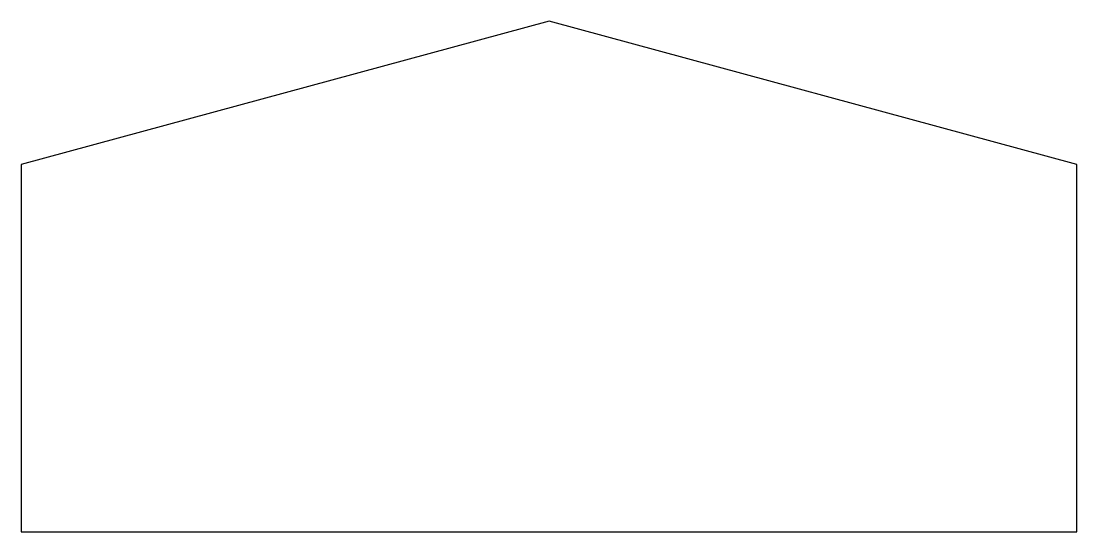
# Model space of a CAD drawing. Header units: metres. Extents: x -92 to 92, y 20 to 109.
import ezdxf

# ---------------------------------------------------------------- set-up
doc = ezdxf.new("R2010")
doc.units = ezdxf.units.M

msp = doc.modelspace()

# ---------------------------------------------------------------- linework, layer by layer
for p, q in [((0, 109), (-92, 84)), ((92, 84), (0, 109)), ((-92, 84), (-92, 20)), ((92, 20), (92, 84)), ((-92, 20), (92, 20))]:
    msp.add_line(p, q)

doc.saveas('drawing.dxf')
